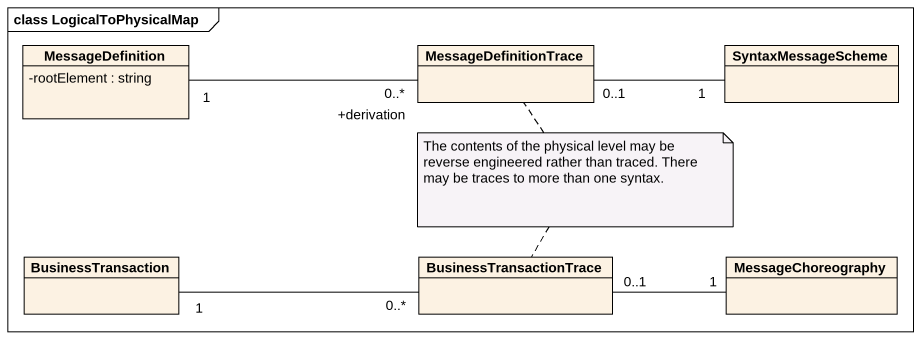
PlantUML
@startuml
mainframe class LogicalToPhysicalMap
hide circle
hide empty members
skinparam classAttributeIconSize 0
class MessageDefinition {
  -rootElement : string
}
class MessageDefinitionTrace
class SyntaxMessageScheme
class BusinessTransaction
class BusinessTransactionTrace
class MessageChoreography
MessageDefinitionTrace "+derivation\n0..*" -left- "1" MessageDefinition
MessageDefinitionTrace "0..1" -right- "1" SyntaxMessageScheme
BusinessTransaction "1" -right- "0..*" BusinessTransactionTrace
BusinessTransactionTrace "0..1" -right- "1" MessageChoreography
note as N1
  The contents of the physical level may be reverse engineered rather than traced. There may be traces to more than one syntax.
end note
N1 .. MessageDefinitionTrace
N1 .. BusinessTransactionTrace
@enduml
